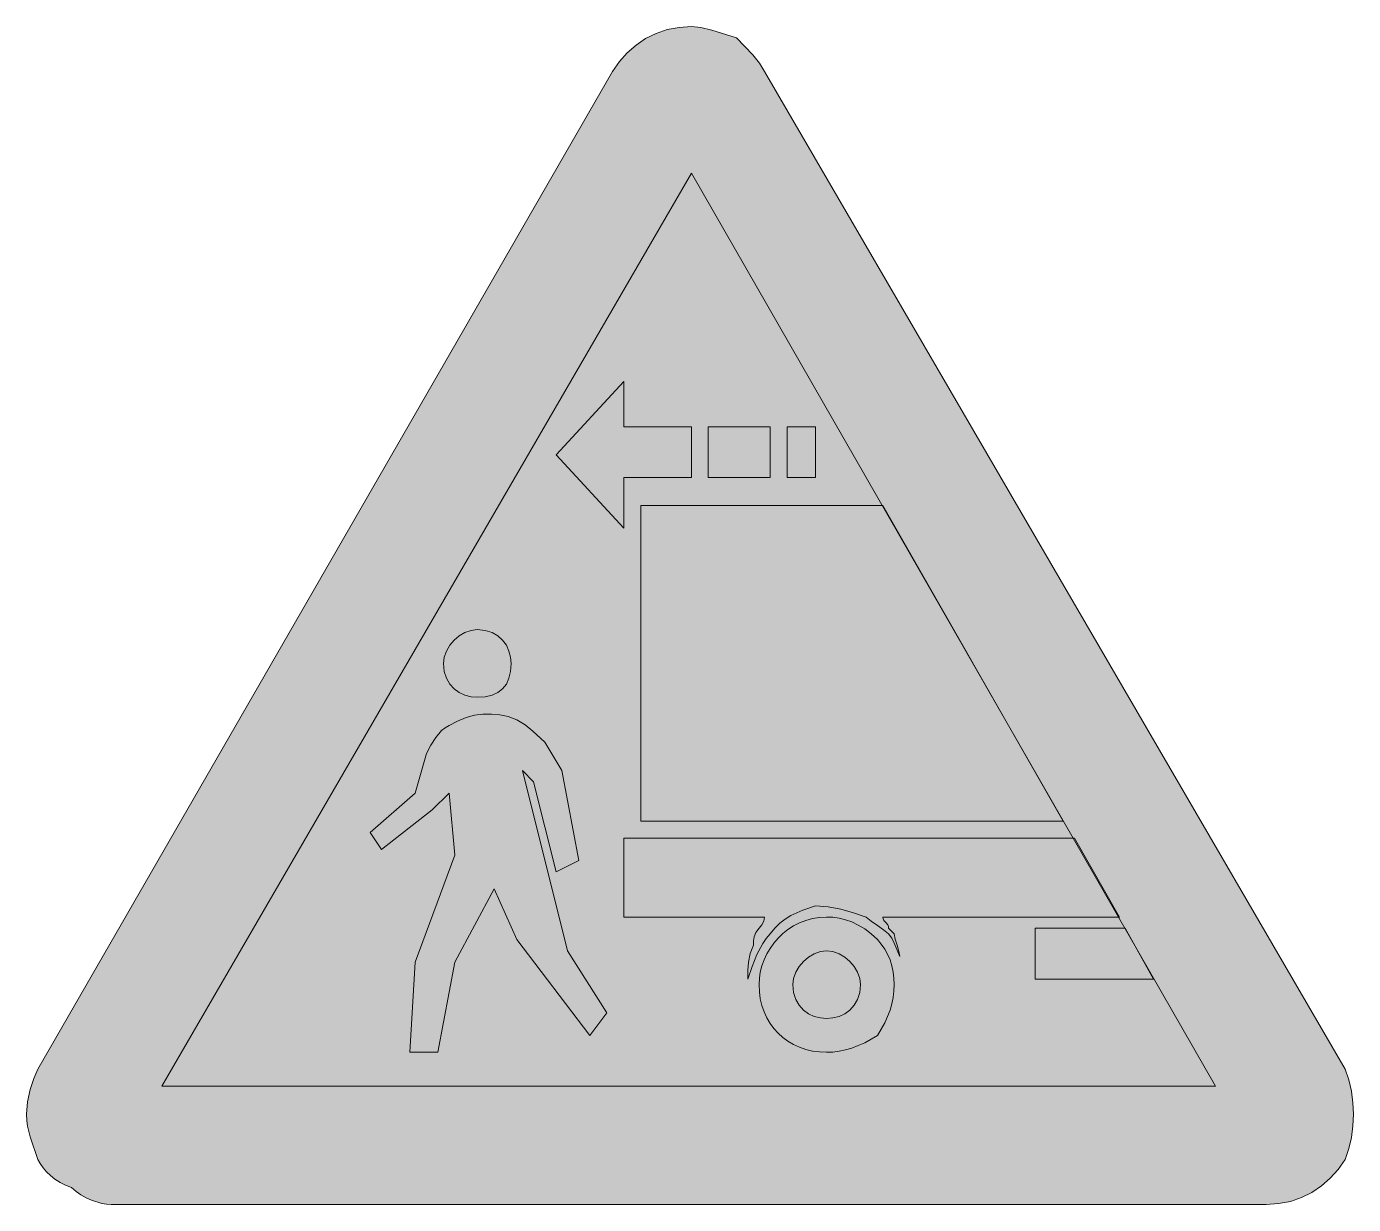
# Model space of a CAD drawing. Header units: metres. Extents: x 142 to 424, y 10 to 260.
import ezdxf

# ---------------------------------------------------------------- set-up
doc = ezdxf.new("R2010")
doc.units = ezdxf.units.M
for name, color, linetype, true_color in [('FILL_BLACK_000000', 7, 'Continuous', 0x000000), ('FILL_RED_FF0000', 7, 'Continuous', 0xff0000), ('FILL_WHITE_FFFFFF', 7, 'Continuous', 0xffffff)]:
    doc.layers.add(name, color=color, linetype=linetype, true_color=true_color)

msp = doc.modelspace()

# ---------------------------------------------------------------- hatches: boundary and pattern name
at = {"layer": 'FILL_BLACK_000000', "true_color": 0x000000}
h = msp.add_hatch(color=7, dxfattribs=at)
h.dxf.hatch_style = 1
h.paths.add_polyline_path([(283.47, 175.2), (283.47, 164.4), (269.07, 164.4), (269.07, 153.6), (254.67, 169.2), (269.07, 184.8), (269.07, 175.2), (283.47, 175.2)])
h = msp.add_hatch(color=7, dxfattribs=at)
h.dxf.hatch_style = 1
h.paths.add_polyline_path([(287.07, 175.2), (300.27, 175.2), (300.27, 164.4), (287.07, 164.4), (287.07, 175.2)])
h = msp.add_hatch(color=7, dxfattribs=at)
h.dxf.hatch_style = 1
h.paths.add_polyline_path([(303.87, 164.4), (303.87, 175.2), (309.87, 175.2), (309.87, 164.4), (303.87, 164.4)])
h = msp.add_hatch(color=7, dxfattribs=at)
h.dxf.hatch_style = 1
h.paths.add_polyline_path([(324.27, 158.4), (362.67, 91.2), (272.67, 91.2), (272.67, 158.4), (324.27, 158.4)])
h = msp.add_hatch(color=7, dxfattribs=at)
h.dxf.hatch_style = 1
h.paths.add_polyline_path([(230.83, 126.14), (231.29, 127.44), (232, 128.66), (232.92, 129.75), (234.01, 130.67), (235.23, 131.38), (236.53, 131.84), (237.87, 132), (239.56, 131.84), (241.02, 131.38), (242.26, 130.67), (243.27, 129.75), (244.06, 128.66), (244.62, 127.44), (244.96, 126.14), (245.07, 124.8), (244.96, 123.11), (244.62, 121.65), (244.06, 120.41), (243.27, 119.4), (242.26, 118.61), (241.02, 118.05), (239.56, 117.71), (237.87, 117.6), (236.53, 117.71), (235.23, 118.05), (234.01, 118.61), (232.92, 119.4), (232, 120.41), (231.29, 121.65), (230.83, 123.11), (230.67, 124.8), (230.83, 126.14)])
h = msp.add_hatch(color=7, dxfattribs=at)
h.dxf.hatch_style = 1
h.paths.add_polyline_path([(223.47, 42), (224.67, 61.2), (233.07, 84), (231.87, 97.2), (228.27, 93.6), (217.47, 85.2), (215.07, 88.8), (224.67, 97.2), (227.07, 105.6), (227.99, 107.38), (229.02, 109.05), (230.28, 110.49), (231.02, 111.1), (231.87, 111.6), (233.67, 112.48), (235.47, 113.25), (237.27, 113.79), (239.07, 114), (240.87, 113.98), (242.67, 113.85), (244.47, 113.49), (246.27, 112.8), (248.05, 111.71), (249.72, 110.4), (252.27, 108), (255.87, 102), (259.47, 82.8), (254.67, 80.4), (249.87, 99.6), (247.47, 102), (257.07, 63.6), (265.47, 50.4), (261.87, 45.6), (246.27, 66), (241.47, 76.8), (233.07, 61.2), (229.47, 42), (223.47, 42)])
h = msp.add_hatch(color=7, dxfattribs=at)
h.dxf.hatch_style = 1
h.paths.add_polyline_path([(365.07, 87.6), (374.67, 70.8), (324.27, 70.8), (324.32, 70.4), (324.46, 70.09), (324.87, 69.6), (325.28, 69.11), (325.42, 68.8), (325.47, 68.4), (326.67, 67.2), (326.86, 66.11), (327.27, 64.8), (327.68, 63.49), (327.87, 62.4), (326.67, 65.25), (326.18, 66.28), (325.47, 67.2), (324.38, 68.1), (323.07, 69), (321.76, 69.9), (320.67, 70.8), (317.97, 71.68), (315.27, 72.45), (312.57, 72.99), (309.87, 73.2), (307.19, 72.26), (304.62, 71.1), (303.41, 70.36), (302.28, 69.49), (301.22, 68.44), (300.27, 67.2), (299.42, 66.25), (298.68, 65.19), (297.42, 62.85), (296.39, 60.28), (295.47, 57.6), (295.49, 59.4), (295.62, 61.2), (295.98, 63), (296.67, 64.8), (296.69, 65.7), (296.82, 66.6), (297.18, 67.5), (297.87, 68.4), (298.47, 69.15), (298.88, 69.92), (299.07, 70.8), (269.07, 70.8), (269.07, 87.6), (365.07, 87.6)])
h = msp.add_hatch(color=7, dxfattribs=at)
h.dxf.hatch_style = 1
h.paths.add_polyline_path([(298.14, 59.09), (298.48, 60.4), (298.94, 61.69), (299.52, 62.93), (300.21, 64.12), (301.01, 65.25), (301.92, 66.3), (302.92, 67.27), (304.02, 68.14), (305.21, 68.91), (306.48, 69.56), (307.82, 70.09), (309.24, 70.48), (310.72, 70.72), (312.27, 70.8), (313.62, 70.74), (314.97, 70.56), (316.32, 70.23), (317.67, 69.75), (319.02, 69.1), (320.37, 68.27), (321.72, 67.24), (323.07, 66), (323.91, 65.05), (324.65, 63.99), (325.26, 62.86), (325.77, 61.65), (326.16, 60.39), (326.45, 59.08), (326.61, 57.75), (326.67, 56.4), (326.61, 55.05), (326.45, 53.7), (326.16, 52.35), (325.77, 51), (325.26, 49.65), (324.65, 48.3), (323.07, 45.6), (320.37, 44.02), (319.02, 43.41), (317.67, 42.9), (316.32, 42.51), (314.97, 42.22), (313.62, 42.06), (312.27, 42), (310.72, 42.07), (309.24, 42.27), (307.82, 42.61), (306.48, 43.07), (305.21, 43.65), (304.02, 44.34), (302.92, 45.14), (301.92, 46.05), (301.01, 47.05), (300.21, 48.15), (299.52, 49.34), (298.94, 50.61), (298.48, 51.95), (298.14, 53.37), (297.94, 54.85), (297.87, 56.4), (297.94, 57.75), (298.14, 59.09)])
h.paths.add_polyline_path([(305.69, 53.25), (306.4, 52.01), (307.32, 51), (308.41, 50.21), (309.63, 49.65), (310.93, 49.31), (312.27, 49.2), (313.61, 49.31), (314.91, 49.65), (316.13, 50.21), (317.22, 51), (318.14, 52.01), (318.85, 53.25), (319.31, 54.71), (319.47, 56.4), (319.31, 57.74), (318.85, 59.04), (318.14, 60.26), (317.22, 61.35), (316.13, 62.27), (314.91, 62.98), (313.61, 63.44), (312.27, 63.6), (310.93, 63.44), (309.63, 62.98), (308.41, 62.27), (307.32, 61.35), (306.4, 60.26), (305.69, 59.04), (305.23, 57.74), (305.07, 56.4), (305.23, 54.71), (305.69, 53.25)], flags=16)
h = msp.add_hatch(color=7, dxfattribs=at)
h.dxf.hatch_style = 1
h.paths.add_polyline_path([(356.67, 68.4), (375.87, 68.4), (381.87, 57.6), (356.67, 57.6), (356.67, 68.4)])
at = {"layer": 'FILL_RED_FF0000', "true_color": 0xff0000}
h = msp.add_hatch(color=7, dxfattribs=at)
h.dxf.hatch_style = 1
h.paths.add_polyline_path([(159.87, 9.6), (158.92, 9.66), (157.88, 9.82), (155.67, 10.5), (154.55, 11.01), (153.46, 11.62), (152.42, 12.36), (151.47, 13.2), (150.18, 13.7), (149, 14.31), (147.93, 14.99), (146.97, 15.75), (146.13, 16.56), (145.4, 17.42), (144.78, 18.3), (144.27, 19.2), (142.62, 24), (142.08, 26.29), (141.92, 27.5), (141.87, 28.8), (142.08, 31.48), (142.62, 34.05), (143.39, 36.39), (144.27, 38.4), (266.67, 250.8), (268.13, 252.94), (269.8, 254.83), (271.67, 256.47), (273.72, 257.85), (275.94, 258.94), (278.31, 259.74), (280.83, 260.23), (283.47, 260.4), (285.48, 260.19), (287.82, 259.65), (293.07, 258), (296.52, 254.4), (297.96, 252.6), (299.07, 250.8), (422.67, 38.4), (423.46, 36.1), (424.02, 33.71), (424.36, 31.27), (424.47, 28.8), (424.36, 26.33), (424.02, 23.89), (423.46, 21.5), (422.67, 19.2), (421.21, 17.06), (419.54, 15.17), (417.67, 13.53), (415.62, 12.15), (413.4, 11.06), (411.03, 10.26), (408.51, 9.77), (405.87, 9.6), (159.87, 9.6)])
at = {"layer": 'FILL_WHITE_FFFFFF', "true_color": 0xffffff}
h = msp.add_hatch(color=7, dxfattribs=at)
h.dxf.hatch_style = 1
h.paths.add_polyline_path([(170.67, 34.8), (283.47, 229.2), (395.07, 34.8), (170.67, 34.8)])

# ---------------------------------------------------------------- linework, layer by layer
at = {"layer": 'FILL_BLACK_000000', "lineweight": 0, "true_color": 0x000000}
for points in [[(283.47, 175.2), (283.47, 164.4), (269.07, 164.4), (269.07, 153.6), (254.67, 169.2), (269.07, 184.8), (269.07, 175.2)], [(287.07, 175.2), (300.27, 175.2), (300.27, 164.4), (287.07, 164.4)], [(303.87, 164.4), (303.87, 175.2), (309.87, 175.2), (309.87, 164.4)], [(324.27, 158.4), (362.67, 91.2), (272.67, 91.2), (272.67, 158.4)], [(230.83, 126.14), (231.29, 127.44), (232, 128.66), (232.92, 129.75), (234.01, 130.67), (235.23, 131.38), (236.53, 131.84), (237.87, 132), (239.56, 131.84), (241.02, 131.38), (242.26, 130.67), (243.27, 129.75), (244.06, 128.66), (244.62, 127.44), (244.96, 126.14), (245.07, 124.8), (244.96, 123.11), (244.62, 121.65), (244.06, 120.41), (243.27, 119.4), (242.26, 118.61), (241.02, 118.05), (239.56, 117.71), (237.87, 117.6), (236.53, 117.71), (235.23, 118.05), (234.01, 118.61), (232.92, 119.4), (232, 120.41), (231.29, 121.65), (230.83, 123.11), (230.67, 124.8)], [(223.47, 42), (224.67, 61.2), (233.07, 84), (231.87, 97.2), (228.27, 93.6), (217.47, 85.2), (215.07, 88.8), (224.67, 97.2), (227.07, 105.6), (227.99, 107.38), (229.02, 109.05), (230.28, 110.49), (231.02, 111.1), (231.87, 111.6), (233.67, 112.48), (235.47, 113.25), (237.27, 113.79), (239.07, 114), (240.87, 113.98), (242.67, 113.85), (244.47, 113.49), (246.27, 112.8), (248.05, 111.71), (249.72, 110.4), (252.27, 108), (255.87, 102), (259.47, 82.8), (254.67, 80.4), (249.87, 99.6), (247.47, 102), (257.07, 63.6), (265.47, 50.4), (261.87, 45.6), (246.27, 66), (241.47, 76.8), (233.07, 61.2), (229.47, 42)], [(365.07, 87.6), (374.67, 70.8), (324.27, 70.8), (324.32, 70.4), (324.46, 70.09), (324.87, 69.6), (325.28, 69.11), (325.42, 68.8), (325.47, 68.4), (326.67, 67.2), (326.86, 66.11), (327.27, 64.8), (327.68, 63.49), (327.87, 62.4), (326.67, 65.25), (326.18, 66.28), (325.47, 67.2), (324.38, 68.1), (323.07, 69), (321.76, 69.9), (320.67, 70.8), (317.97, 71.68), (315.27, 72.45), (312.57, 72.99), (309.87, 73.2), (307.19, 72.26), (304.62, 71.1), (303.41, 70.36), (302.28, 69.49), (301.22, 68.44), (300.27, 67.2), (299.42, 66.25), (298.68, 65.19), (297.42, 62.85), (296.39, 60.28), (295.47, 57.6), (295.49, 59.4), (295.62, 61.2), (295.98, 63), (296.67, 64.8), (296.69, 65.7), (296.82, 66.6), (297.18, 67.5), (297.87, 68.4), (298.47, 69.15), (298.88, 69.92), (299.07, 70.8), (269.07, 70.8), (269.07, 87.6)], [(298.14, 59.09), (298.48, 60.4), (298.94, 61.69), (299.52, 62.93), (300.21, 64.12), (301.01, 65.25), (301.92, 66.3), (302.92, 67.27), (304.02, 68.14), (305.21, 68.91), (306.48, 69.56), (307.82, 70.09), (309.24, 70.48), (310.72, 70.72), (312.27, 70.8), (313.62, 70.74), (314.97, 70.56), (316.32, 70.23), (317.67, 69.75), (319.02, 69.1), (320.37, 68.27), (321.72, 67.24), (323.07, 66), (323.91, 65.05), (324.65, 63.99), (325.26, 62.86), (325.77, 61.65), (326.16, 60.39), (326.45, 59.08), (326.61, 57.75), (326.67, 56.4), (326.61, 55.05), (326.45, 53.7), (326.16, 52.35), (325.77, 51), (325.26, 49.65), (324.65, 48.3), (323.07, 45.6), (320.37, 44.02), (319.02, 43.41), (317.67, 42.9), (316.32, 42.51), (314.97, 42.22), (313.62, 42.06), (312.27, 42), (310.72, 42.07), (309.24, 42.27), (307.82, 42.61), (306.48, 43.07), (305.21, 43.65), (304.02, 44.34), (302.92, 45.14), (301.92, 46.05), (301.01, 47.05), (300.21, 48.15), (299.52, 49.34), (298.94, 50.61), (298.48, 51.95), (298.14, 53.37), (297.94, 54.85), (297.87, 56.4), (297.94, 57.75)], [(356.67, 68.4), (375.87, 68.4), (381.87, 57.6), (356.67, 57.6)], [(305.69, 53.25), (306.4, 52.01), (307.32, 51), (308.41, 50.21), (309.63, 49.65), (310.93, 49.31), (312.27, 49.2), (313.61, 49.31), (314.91, 49.65), (316.13, 50.21), (317.22, 51), (318.14, 52.01), (318.85, 53.25), (319.31, 54.71), (319.47, 56.4), (319.31, 57.74), (318.85, 59.04), (318.14, 60.26), (317.22, 61.35), (316.13, 62.27), (314.91, 62.98), (313.61, 63.44), (312.27, 63.6), (310.93, 63.44), (309.63, 62.98), (308.41, 62.27), (307.32, 61.35), (306.4, 60.26), (305.69, 59.04), (305.23, 57.74), (305.07, 56.4), (305.23, 54.71)]]:
    msp.add_lwpolyline(points, close=True, dxfattribs=at)
at = {"layer": 'FILL_RED_FF0000', "lineweight": 0, "true_color": 0xff0000}
msp.add_lwpolyline([(159.87, 9.6), (158.92, 9.66), (157.88, 9.82), (155.67, 10.5), (154.55, 11.01), (153.46, 11.62), (152.42, 12.36), (151.47, 13.2), (150.18, 13.7), (149, 14.31), (147.93, 14.99), (146.97, 15.75), (146.13, 16.56), (145.4, 17.42), (144.78, 18.3), (144.27, 19.2), (142.62, 24), (142.08, 26.29), (141.92, 27.5), (141.87, 28.8), (142.08, 31.48), (142.62, 34.05), (143.39, 36.39), (144.27, 38.4), (266.67, 250.8), (268.13, 252.94), (269.8, 254.83), (271.67, 256.47), (273.72, 257.85), (275.94, 258.94), (278.31, 259.74), (280.83, 260.23), (283.47, 260.4), (285.48, 260.19), (287.82, 259.65), (293.07, 258), (296.52, 254.4), (297.96, 252.6), (299.07, 250.8), (422.67, 38.4), (423.46, 36.1), (424.02, 33.71), (424.36, 31.27), (424.47, 28.8), (424.36, 26.33), (424.02, 23.89), (423.46, 21.5), (422.67, 19.2), (421.21, 17.06), (419.54, 15.17), (417.67, 13.53), (415.62, 12.15), (413.4, 11.06), (411.03, 10.26), (408.51, 9.77), (405.87, 9.6)], close=True, dxfattribs=at)
at = {"layer": 'FILL_WHITE_FFFFFF', "lineweight": 0, "true_color": 0xff0000}
msp.add_lwpolyline([(170.67, 34.8), (283.47, 229.2), (395.07, 34.8)], close=True, dxfattribs=at)

doc.saveas('drawing.dxf')
